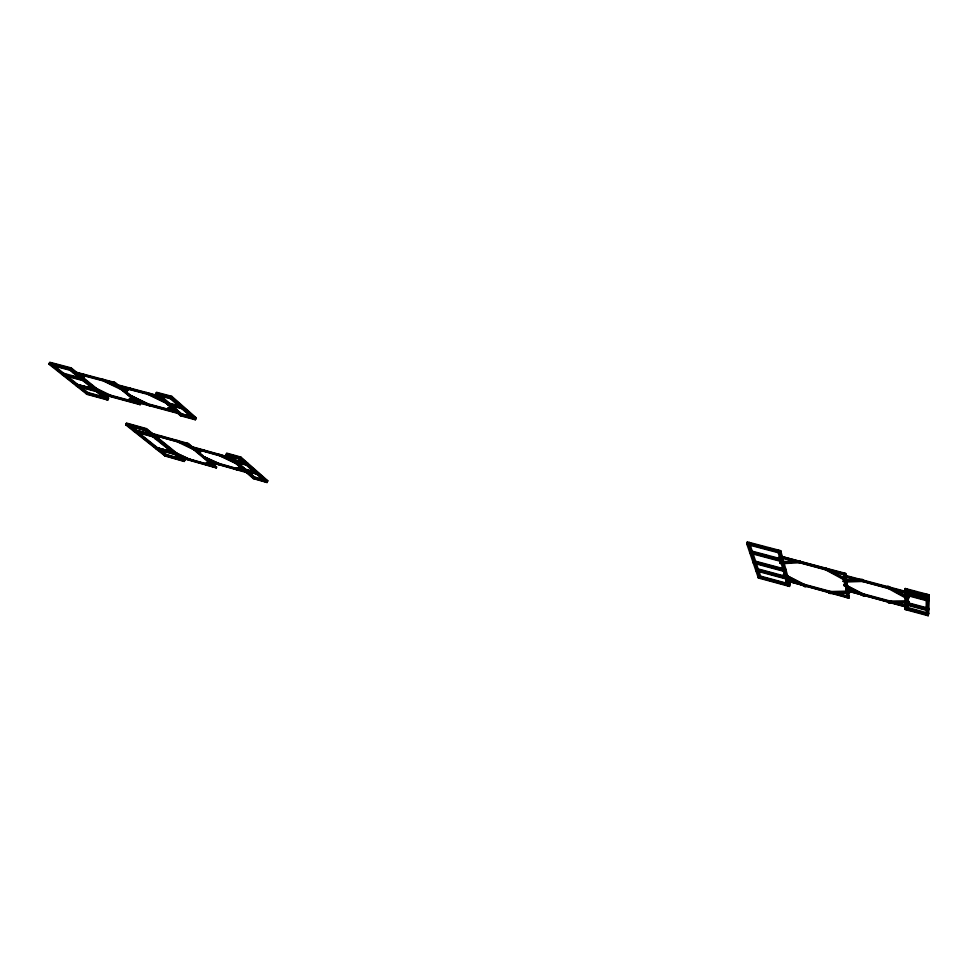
<?xml version="1.0" encoding="UTF-8"?>
<svg xmlns="http://www.w3.org/2000/svg" width="978" height="978" viewBox="0 0 978 978"><rect width="100%" height="100%" fill="white"/><g stroke="black" fill="none" stroke-linecap="round" stroke-linejoin="round"><path stroke-width="1.47" d="M926.166 609.685L926.3 600.59M926.3 599.991L926.936 594.233M927.486 609.587L927.401 614.245L906.582 608.634L906.435 603.939M927.499 609.013L927.657 599.905M927.67 599.294L927.719 595.798L906.031 590.052L906.129 593.573M904.662 590.431L905.286 609.575L928.159 615.749L928.513 596.763L904.662 590.431L905.249 588.487L929.1 594.795L928.709 613.866M926.728 607.778L926.093 615.199L926.643 613.304M928.819 608.915L928.256 610.822L905.127 604.612M928.159 615.749L928.721 613.304L845.738 590.455L846.129 589.221L907.853 605.822L907.486 607.595L907.853 605.822M929.1 594.795L928.513 597.375L904.674 591.054L905.249 588.487M905.286 609.575L905.824 607.13L905.261 609.001L928.171 615.186M908.489 598.817L908.868 597.546L888.586 586.433L887.29 586.47L886.899 587.754L907.181 598.842L908.489 598.817L888.195 587.717L886.899 587.754M908.586 602.815L908.965 601.543L907.645 600.822L888.305 601.115L887.926 602.362L889.234 603.071L908.586 602.815L907.266 602.093L887.926 602.362M907.376 589.049L906.899 594.82L907.486 592.888M907.107 593.707L907.474 591.873L843.88 575.003L843.476 576.262L907.107 593.707L907.474 591.873M907.181 598.842L907.56 597.57L908.868 597.546M907.266 602.093L907.645 600.822M889.234 603.071L889.613 601.825L897.058 601.714M888.195 587.717L888.586 586.433M863.623 596.177L864.002 594.93L865.224 594.905L864.845 596.152L863.623 596.177L843.794 585.48L844.185 584.233L865.224 594.905M785.933 580.651L848.782 597.68L849.161 596.47L786.312 579.465L785.933 580.651L848.855 598.194L849.234 596.971L845.603 573.389L779.71 555.944L779.307 557.191L845.285 575.211L845.689 573.939L779.71 555.944M843.122 581.335L861.728 580.688L862.119 579.416L863.476 580.15L863.073 581.421L844.466 582.057L843.122 581.335L843.525 580.088L862.119 579.416M844.466 582.057L844.858 580.81L863.476 580.15M843.794 585.48L845.004 585.443L845.395 584.196M846.349 581.066L846.74 579.807L847.963 579.771L847.571 581.03L846.349 581.066L824.087 569.013L824.491 567.753L847.963 579.771M845.823 590.981L846.129 589.221M828.782 592.79L848.097 592.313L848.476 591.091L849.784 591.788L849.405 593.023L830.077 593.475L828.782 592.79L829.161 591.58L848.476 591.091M830.077 593.475L830.456 592.265L849.784 591.788M843.562 576.824L843.88 575.003M848.855 598.194L845.603 573.389M824.087 569.013L825.298 568.951L825.701 567.692M804.918 586.653L805.297 585.455L806.422 585.419L806.043 586.617L804.918 586.653L783.329 575.174L783.708 573.964L806.422 585.419M800.212 562.692L800.615 561.433L799.258 560.7L780.261 561.775L779.857 563.01L781.214 563.731L800.212 562.692L798.855 561.947L779.857 563.01M786.08 581.164L786.312 579.465M788.182 584.147L787.62 585.92L785.615 578.842M787.95 576.971L780.688 550.687L747.363 541.922L746.752 543.78L758.329 577.949L789.503 586.433L790.077 584.661L788.109 577.558L787.522 579.355L755.896 570.797L756.287 568.426L786.508 576.58M798.855 561.947L799.258 560.7M781.288 559.489L780.676 561.348L783.292 570.626L783.891 568.793M781.214 563.731L781.605 562.497L800.615 561.433M783.268 560.015L782.657 561.873L749.93 553.169M786.006 569.929L785.407 571.751L753.304 563.12M783.329 575.174L784.429 575.125L784.821 573.915M778.671 550.149L778.06 552.044L780.505 560.724M789.503 586.433L780.065 552.57L780.688 550.687M779.466 557.753L779.869 556.519M758.366 569.526L757.779 571.311L760.187 578.45L760.762 576.702L758.842 570.956M758.329 577.949L758.904 576.189L763.158 577.35M752.485 551.849L751.874 553.682L755.004 563.022L755.603 561.225L752.926 553.181M756.287 568.426L755.701 570.211L787.363 578.768M154.512 435.1L134.463 429.99L188.082 444.464L191.994 447.728L192.385 446.836L230.233 457.423L229.842 458.327L225.942 454.966L226.737 453.132L240.845 457.056L267.764 480.748L267.018 482.521L253.351 478.633L246.224 472.484L246.615 471.592L209.451 461.09L209.072 461.958L216.211 467.912L216.59 467.044L204.145 456.653L203.766 457.533L218.791 464.709L220.515 464.709L202.923 456.836L203.314 455.956L198.717 452.117L198.326 453.01L203.852 450.039L197.47 452.301L197.862 451.408L188.473 443.56L150.319 432.912L149.915 433.804L145.685 430.393L125.697 424.831L126.504 423.058L146.492 428.621L184.976 459.746L184.219 461.457L164.964 455.968L125.697 424.831M247.092 470.687L255.136 477.655L252.727 478.095L265.172 481.641L265.735 480.308L257.275 472.887L256.701 474.232L265.784 482.166L267.3 481.848L266.97 480.663M236.016 468.927L241.554 467.215L241.175 468.107L245.674 471.995L246.053 471.103L208.876 460.601L208.485 461.482L192.605 448.242M253.351 478.633L254.097 476.873L229.867 455.846M254.524 477.13L253.962 478.45L245.368 471.017L245.955 469.684M239.439 459.122L240.71 459.477L241.004 458.792L239.072 457.863L239.378 457.166L246.26 463.217L245.674 464.574L239.439 459.122L240.026 457.741M237.055 469.061L236.334 469.684L237.251 468.621M248.045 463.401L233.864 459.929L242.446 461.836M236.859 469.501L247.752 472.166L247.471 472.826L207.996 461.653L209.268 461.518M236.273 462.643L235.881 463.548L240.368 467.423L240.759 466.518L234.781 469.244L235.502 468.621L236.517 469.232M237.263 463.071L236.969 463.755L221.468 456.323L221.859 455.418L230.82 457.924L230.429 458.829L235.075 462.839L235.466 461.946L220.16 454.599L221.664 455.87L218.375 454.611L237.263 463.071L237.776 464.452L219.891 455.882L220.282 454.978L218.583 454.159M267.018 482.521L240.05 458.902L240.845 457.056M242.067 467.239L240.661 466.75L242.067 467.239L241.774 467.912L236.334 469.684M240.71 459.477L227.874 455.895L228.18 455.21L226.248 454.281L226.908 454.856L227.202 454.171M153.949 435.259L153.363 436.579L133.509 431.017L134.108 429.709L188.693 444.978L187.385 443.254L214.952 466.261L214.573 467.129L177.397 456.567L177.678 455.919L216.395 467.472C214.353 467.496 209.72 464.807 210.319 462.398C205.906 465.296 200.05 464.489 209.5 461.714L209.121 462.594L187.605 444.672L187.996 443.78M230.576 456.347L234.781 460.002L234.194 461.359L227.214 455.308L227.507 454.623M201.798 449.807L192.996 447.337L192.532 448.78M198.033 452.753L203.852 450.039M247.752 472.166L207.409 461.176L217.14 463.927L217.519 463.046L201.444 455.601L219.048 463.474L218.669 464.354L235.319 469.073M125.196 392.166L125.856 391.383L130.539 395.295L130.098 396.261L149.72 405.772L128.656 394.391L148.277 403.902L147.849 404.868L165.82 409.721L170.991 406.188L170.551 407.166L165.967 403.193L166.407 402.202L146.431 392.484L148.143 393.914M178.13 412.361L177.703 413.327L180.49 415.748L195.368 419.77L196.223 417.826L171.773 396.31L156.529 392.276L155.624 394.268L158.595 396.824L158.925 396.078L160.294 396.445L160.673 397.814L117.274 386.237L159.854 396.824M159.817 436.066L155.196 438.682L159.817 436.066L177.678 440.895L177.287 441.787L195.087 450.308L193.583 449.049M187.14 458.853L188.962 459.195L171.333 450.797L171.04 451.445L188.424 459.697L188.803 458.841L204.928 463.413L204.549 464.281L209.304 462.154M193.387 449.501L193.778 448.596L175.771 440.528L188.277 444.012M188.766 459.623L190.441 459.611L173.289 451.469L172.898 452.325L156.566 439.171L161.541 436.054L160.893 436.714L150.954 433.437L150.563 434.318L156.859 438.511L156.089 439.403L161.541 436.054M197.862 451.408L197.666 451.848M179.023 441.775L194.231 449.587L177.507 440.503L192.923 447.887M176.468 452.863L156.859 447.802L172.299 451.689M193.913 417.288L193.265 418.755L179.732 415.088L180.062 414.366L182.152 415.381L182.47 414.66L181.712 414L181.064 415.454L169.353 405.32L170.025 403.853L182.47 414.66M181.712 414L195.258 417.655L194.94 418.388L193.595 418.022L195.686 419.036L194.341 418.682L194.023 419.403L181.7 408.633L182.373 407.154L183.73 407.52L183.069 409L168.008 404.965L168.668 403.486L175.514 405.32M178.277 456.396L177.996 457.044L216.211 467.912M188.082 444.464L188.473 443.56M117.274 386.237L136.871 401.897L137.299 400.943L177.458 411.775L177.018 412.74L171.529 408.009L171.969 407.031L167.495 410.173L178.351 413.107L178.681 412.374L138.008 401.53L137.58 402.496L140.221 404.696L140.661 403.743L131.565 396.151L131.125 397.117L148.069 405.332L149.927 405.295M130.001 425.846L166.688 455.027L164.292 455.43L182.397 460.589L182.959 459.305L175.441 453.242L174.866 454.525L183.057 461.127L182.678 459.953L184.5 460.809L182.678 459.953M164.964 455.968L165.722 454.269L184.121 459.648L184.5 460.809M166.016 454.489L165.441 455.76L157.788 449.672L158.363 448.401M171.333 450.797L171.896 452.142L186.945 459.281L187.324 458.413L178.95 456.041L178.571 456.897L173.754 453.022L174.133 452.154M157.678 447.851L157.103 449.134L135.416 431.934L136.015 430.613M180.49 415.748L181.358 413.816L173.461 406.958M152.751 434.917L152.165 436.237L145.209 430.65L145.82 429.318L126.296 423.498L146.297 429.061L184.781 460.173L165.539 454.697L129.389 425.968M166.297 402.459L165.306 401.591L167.446 402.643L167.104 403.376L149.622 394.867L150.074 393.877L159.756 396.457L159.304 397.447L164.976 402.337L165.416 401.347L148.143 392.936L146.211 392.973M165.551 409.501L171.456 406.114L172.434 406.958L167.006 410.442L167.715 409.684L165.551 409.501L167.214 409.953M167.446 402.643L168.094 404.232L147.91 394.403L148.363 393.425L130.074 388.547L125.416 392.361L125.856 391.383M195.368 419.77L170.869 398.315L171.773 396.31M128.228 424.428L127.629 425.748L146.419 430.98L145.086 428.731L151.663 434.036M160.294 396.445L159.952 397.19L116.749 385.136M145.685 430.393L146.492 428.621M148.717 433.462L149.011 432.802L150.857 433.657M149.353 433.987L149.011 432.802M135.294 430.039L134.695 431.347L125.991 424.159M180.93 407.96L170.294 398.657L170.967 397.154L170.172 396.445L169.83 397.202L172.006 398.266L171.676 399.024L157.8 395.332L158.143 394.586L155.967 393.523L156.773 394.22L156.309 392.765L171.553 396.811L196.016 418.315M121.944 388.779L121.492 389.757L131.639 398.205L132.299 397.435L133.314 398.278L132.653 399.048L139.072 404.391L140.441 404.22L138.583 403.327M132.653 399.048L133.094 398.083L128.9 401.102L127.287 400.662L127.935 399.904L110.477 395.198L110.037 396.139L90.294 386.616L90.624 385.907L93.79 387.777L90.624 385.907M137.091 401.42L135.71 401.591L146.199 404.427L146.639 403.462L129.683 395.234L131.345 396.628M135.93 401.114L137.58 402.496M127.042 424.085L126.737 424.758L145.759 429.855L153.057 435.748M129.842 389.036L130.526 388.242L125.416 391.689M127.935 399.904L127.495 400.858L132.079 397.912M136.859 401.567L179.365 412.96L178.681 412.374L179.035 413.694L129.548 400.344L129.12 401.298L133.094 398.755M131.639 398.205L132.079 397.239L127.495 400.185M122.58 389.33L105.025 381.396L105.477 380.418L114.927 382.936L114.475 383.914L120.453 388.889L120.893 387.911L103.546 379.488L101.663 379.525L122.58 389.33L103.313 379.965M124.169 391.31L124.829 390.528L115.355 382.618L74.304 371.713L73.851 372.679L70.343 369.855L48.9 364.171L49.817 362.251L71.26 367.924L101.712 392.557M124.829 390.528L124.377 391.493L128.387 388.107L118.9 385.576L118.448 386.554M159.035 395.833L118.155 384.953L117.702 385.931L114.903 383.596L72.555 372.337L72.898 371.616L73.338 372.973L115.648 384.22L114.181 382.3L138.803 402.838L138.363 403.804L98.118 392.911L98.436 392.202L100.428 393.132L98.436 392.202M106.859 398.987L108.118 399.33L106.052 398.339L106.529 399.696L96.516 391.628L97.164 390.21L98.436 390.552L97.776 391.97L76.834 386.31L77.482 384.904L91.455 388.669M114.903 383.596L115.355 382.618M48.9 364.171L87.03 394.378L107.788 400.026L108.644 398.168L104.023 394.427M92.103 387.08L110.514 396.127L93.9 387.532L93.46 388.486L99.377 393.254L99.817 392.312L108.876 394.757L108.436 395.711L91.345 387.471L91.688 386.762M110.514 396.127L112.336 396.09L92.849 386.689L92.409 387.643L81.895 379.171L86.37 374.916L81.467 379.513L82.238 378.449L80.734 377.936L80.392 378.645L84.34 374.806L75.086 372.349L74.634 373.315L80.819 378.303L84.731 374.488L84.12 375.295L86.137 375.405L84.12 375.295M87.03 394.378L87.886 392.533L107.629 397.985L108.118 399.33M78.741 385.234L78.081 386.64L87.445 394.073L88.093 392.679L88.912 393.327L88.582 394.024L86.529 393.034L86.198 393.731L105.722 399.036L106.37 397.643L97.164 390.21M77.898 384.574L77.238 385.98L64.083 375.54M63.888 373.425L63.215 374.855L49.242 363.449L51.418 364.501L51.076 365.222L71.223 370.564L71.565 369.843L69.389 368.792L69.731 368.058L82.555 378.413L81.883 379.843L69.927 370.222L70.612 368.767M83.411 379.097L82.739 380.54L95.685 390.955L96.345 389.55L83.411 379.097L84.683 379.44L84.022 380.882L62.812 375.197L63.484 373.779L67.726 374.916M85.746 375.723L103.815 379.977L103.362 380.955L123.399 390.687L121.712 389.268M70.343 369.855L71.26 367.924M50.135 364.158L49.585 362.728L71.027 368.4L108.436 398.633M81.37 378.425L85.123 375.344M124.389 390.821L128.839 387.801L128.167 388.596L130.294 388.743M124.903 391.591L129.23 388.669M127.715 400.381L129.34 400.821M128.314 400.748L132.58 397.997M171.456 406.114L170.881 406.432L172.434 406.958L171.859 407.276M166.627 409.599L171.553 406.946M156.077 438.486L160.355 436.384M161.333 436.494L159.377 436.286M197.385 451.604L202.287 449.599M197.849 452.301L202.629 450.369M205.246 464.147L209.964 462.398M210.136 462.839L206.04 464.709L206.419 463.841L216.016 466.567L216.395 467.472M240.661 466.75L241.273 466.543L234.781 469.244M904.503 601.604L908.965 601.543M749.038 542.961L764.955 547.154M767.84 547.912L780.872 551.335L780.248 553.23L746.972 544.44L747.363 541.922M746.752 543.78L780.065 552.57M908.073 589.856L916.472 592.081M919.283 592.815L927.682 595.04M69.389 368.792L71.565 369.843M779.307 557.191L845.2 574.661M750.322 550.687L783.085 559.392L782.486 561.25L749.71 552.533M843.965 575.553L861.288 580.15M864.173 580.92L907.498 592.411M750.529 551.335L767.608 555.859M770.456 556.616L779.001 558.89M906.753 592.705L929.027 598.609L928.44 601.164L904.809 594.869M843.476 576.262L907.095 593.157M74.194 371.958L72.898 371.616L114.915 383.266M157.055 394.048L170.918 397.728L181.945 407.398M905.383 592.937L924.577 598.035M113.949 382.801L115.135 383.107M750.126 551.934L782.877 560.639M103.595 380.466L101.663 379.525L105.245 380.907M155.624 394.268L170.869 398.315M905.09 593.597L928.733 599.881M904.784 594.257L928.452 600.553M161.003 397.068L158.925 396.078M79.597 377.618L62.616 373.083L61.944 374.513L83.167 380.185L83.839 378.755L82.555 378.413M70.55 375.662L79.035 377.936M62.714 374.146L83.925 379.819M178.84 405.736L167.886 402.802L167.226 404.281L182.287 408.327L182.959 406.836L181.59 406.469M167.947 403.89L183.008 407.924M753.891 561.323L762.657 563.67M765.566 564.453L781.618 568.756M907.119 602.521L928.831 608.34L928.256 610.248L905.102 604.025M753.5 561.922L785.627 570.529M908.574 603.487L924.479 607.754M905.396 603.365L928.538 609.587M846.215 589.746L907.865 606.336M845.738 590.455L907.474 607.081M94.047 388.621L77.066 384.574L93.827 389.085M908.709 608.475L920.139 611.556M148.069 404.391L146.419 403.938L148.289 404.843M76.736 385.271L97.69 390.931M136.639 401.701L137.788 402.019M181.358 413.816L190.82 416.359M193.522 417.093L196.223 417.826M756.483 569.025L776.605 574.453M779.478 575.223L783.794 576.397M181.138 414.293L190.6 416.848M756.092 569.612L787.742 578.157M140.661 403.743L100.538 392.899L100.111 393.841L107.788 400.026M108.656 395.234L112.115 396.555M182.152 415.381L180.062 414.366M194.341 418.682L195.686 419.036M140.221 404.696L98.839 393.498L99.169 392.801L139.512 403.767L114.181 382.3M786.459 579.978L849.234 596.971M87.665 392.997L101.516 396.75M87.763 393.376L86.529 393.034L87.348 393.694M87.555 393.535L107.079 398.841L97.47 391.09M765.982 578.12L785.823 583.511M144.781 429.391L146.724 430.32M239.072 457.863L240.356 458.217M227.214 454.746L240.038 458.327L246.603 464.073M149.658 433.315L188.033 444.122L215.576 467.093M225.942 454.966L240.05 458.902M134.169 430.65L154.011 436.2M230.136 457.643L231.982 458.511L231.688 459.183L191.517 447.936L192.8 447.79M203.351 450.235L220.282 454.978M243.326 462.398L233.534 459.648L232.947 461.005L246.945 464.929L247.532 463.572L246.26 463.217M233.559 460.614L247.556 464.538M244.109 469.733L257.935 473.633M156.566 448.437L175.991 453.939M254.097 476.873L267.764 480.748M177.678 455.919L184.219 461.457M216.59 467.044L178.852 456.249M265.454 480.968L266.688 481.323M254.855 478.315L253.009 477.435M165.258 455.332L166.407 455.65L164.585 454.794M172.189 451.494L190.245 460.051M201.444 455.601L203.118 456.396M202.703 456.347L218.925 464.098M217.336 463.486L218.986 464.281M220.16 454.599L221.859 455.418M236.175 462.875L235.368 462.166L238.07 463.78M218.375 454.611L236.627 463.205M175.771 440.528L177.483 441.347M218.852 463.914L220.515 464.709M147.91 393.425L168.424 403.498M783.708 573.964L805.297 585.455M784.429 575.125L806.043 586.617M780.261 561.775L781.605 562.497M829.161 591.58L830.456 592.265M848.097 592.313L849.405 593.023M844.185 584.233L862.682 594.221M845.004 585.443L864.845 596.152M824.491 567.753L846.74 579.807M825.298 568.951L847.571 581.03M843.525 580.088L844.858 580.81M861.728 580.688L863.073 581.421M887.29 586.47L907.56 597.57M53.399 365.1L88.912 393.327M52.69 365.197L88.582 394.024L77.788 385.772M62.922 373.975L50.33 363.975L70.477 369.317L82.861 379.305M63.79 374.66L76.944 385.1M126.969 424.623L134.402 430.528M135.123 431.102L156.81 448.327M157.495 448.878L165.49 455.222L183.595 460.381L175.734 454.049M83.717 379.99L96.651 390.418M153.766 436.322L175.062 453.499M80.734 377.936L81.81 378.804M156.382 438.743L155.49 438.022L156.859 438.511M158.167 395.014L168.228 403.731M169.011 404.403L181.101 414.868L194.634 418.535L182.715 408.07M228.314 455.699L233.864 460.504M234.512 461.066L244.414 469.636M245.038 470.173L253.938 477.875L266.383 481.408L257.617 473.731M227.214 455.308L227.874 455.895M160.624 395.699L169.231 403.168L168.571 404.647L156.993 394.635L157.336 393.877L158.143 394.586M161.04 396.188L168.949 403.046M158.191 394.403L163.082 398.645M164.659 400.002L168.729 403.535M173.204 407.423L177.751 411.359M155.967 393.523L156.773 394.22M182.373 407.154L185.514 409.916M189.72 413.608L191.822 415.442M247.251 464.636L256.994 473.181M755.212 563.634L757.583 570.712L758.17 568.939L756.275 563.255M750.994 551.873L748.158 543.438L779.466 551.69L781.801 560.052M751.202 552.509L754.344 561.873M754.551 562.484L756.935 569.575M757.131 570.162L759.441 577.032L788.769 585.015L786.862 578.194M783.464 571.225L785.444 578.255M781.972 560.687L784.564 569.966M784.735 570.577L786.703 577.607M906.154 594.184L906.423 603.353M907.193 605.162L907.327 610.125M907.792 604.514L907.89 608.255M907.743 602.692L907.181 604.587L907.498 593.499L907.743 602.692M847.486 596.494L847.107 597.717L843.757 572.9L847.486 596.494M789.918 584.098L789.344 585.871L758.133 577.375L758.708 575.614L789.918 584.098M785.835 569.318L785.236 571.14L753.097 562.509L753.696 560.712L785.835 569.318M752.265 551.213L751.666 553.047L748.732 544.306L749.356 542.435L752.265 551.213M256.652 472.337L256.077 473.682L246.322 465.137L246.908 463.78L256.652 472.337M257.911 472.692L257.336 474.037L243.498 470.125L244.072 468.792L257.911 472.692M258.522 473.23L257.96 474.574L244.133 470.675L244.708 469.33L258.522 473.23M245.319 469.134L244.744 470.479L234.854 461.922L235.441 460.565L245.319 469.134M248.167 464.134L247.581 465.491L233.595 461.567L234.182 460.21L248.167 464.134M231.395 457.997L231.101 458.682L190.906 447.423L231.982 458.511L231.395 457.997M175.942 453.022L175.368 454.318L155.942 448.804L156.517 447.521L175.942 453.022M176.615 453.572L176.04 454.856L156.627 449.354L157.201 448.071L176.615 453.572M174.769 452.692L174.194 453.988L152.874 436.824L153.473 435.491L174.769 452.692M154.671 435.833L154.072 437.154L134.23 431.604L134.83 430.283L154.671 435.833M97.604 389.88L96.956 391.298L75.991 385.638L76.651 384.232L97.604 389.88M171.211 397.569L169.83 397.202L172.006 398.266L171.211 397.569M240.649 457.521L226.529 453.584L253.913 477.313L267.581 481.188L240.637 457.521M174.035 452.374L173.192 451.677L174.035 452.374M178.02 412.606L177.348 412.019L178.02 412.606"/></g></svg>
